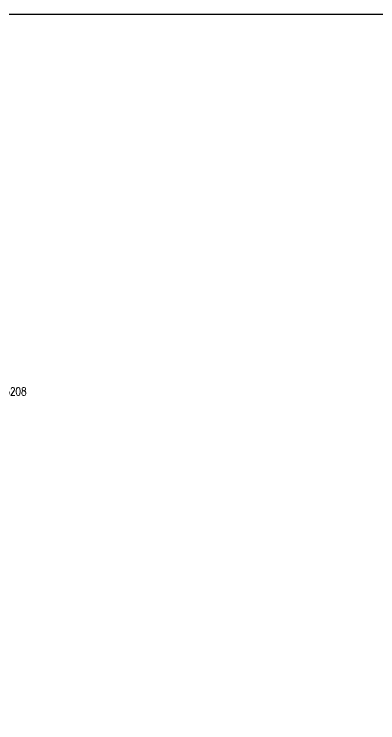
# Model space of a CAD drawing. Header units: inches. Extents: x 0 to 33.9, y 0 to 22.6.
# Drawn here: x 11.28 to 16.96, y 11.49 to 22.56 of the extents above; entities that cross this region are included whole.
import ezdxf
from ezdxf.enums import TextEntityAlignment as Align

# ---------------------------------------------------------------- set-up
doc = ezdxf.new("R2010")
doc.units = ezdxf.units.IN
doc.header["$MEASUREMENT"] = 0
for name, color, linetype in [('MISC', 7, 'Continuous'), ('SYMS', 7, 'Continuous'), ('TAGS', 150, 'Continuous'), ('XREF', 7, 'Continuous')]:
    doc.layers.add(name, color=color, linetype=linetype)
doc.layers.add('VIEWPORTS', color=10, linetype='Continuous', plot=False)
doc.styles.add('WD', font='romans.shx')

# ---------------------------------------------------------------- blocks, each defined once
blk = doc.blocks.new('HMS1')
blk.add_circle((0, 0), 0.156)
at = {"style": 'WD'}
for tag, width, p in [('INST', 0.7, (0.006, 0.528)), ('LOC', 0.7, (0.006, 0.359)), ('TAG1', 0.9, (0, 0.202))]:
    blk.add_attdef(tag, text='', height=0.125, dxfattribs=dict(at, width=width)).set_placement(p, align=Align.CENTER)
at = {"linetype": 'Continuous', "style": 'WD', "flags": 9}
blk.add_attdef('ASSYCODE', text='', height=0.01, dxfattribs=at).set_placement((0, 0.113), align=Align.CENTER)
at = {"style": 'WD', "flags": 9}
blk.add_attdef('FAMILY', text='', height=0.01, dxfattribs=at).set_placement((-0.005, 0.17), align=Align.CENTER)
at = {"linetype": 'Continuous', "style": 'WD', "flags": 1}
for tag, p in [('MFG', (0, 0.14)), ('CAT', (0, 0.159))]:
    blk.add_attdef(tag, text='', height=0.01, dxfattribs=at).set_placement(p, align=Align.MIDDLE)
at = {"style": 'WD'}
for tag, p, width in [('DESC1', (1.126, 0.076), 0.9), ('DESC2', (1.126, -0.081), 0.9), ('DESC3', (1.126, -0.237), 0.9), ('XREFNO', (1.359, -0.393), 0.8), ('XREFNC', (1.359, -0.549), 0.8)]:
    blk.add_attdef(tag, p, '', height=0.125, dxfattribs=dict(at, width=width))
at = {"style": 'WD', "flags": 1}
for tag, p in [('X4TERM01', (-0.156, 0)), ('X1TERM02', (0.156, 0))]:
    blk.add_attdef(tag, p, '', height=0.0125, dxfattribs=at)
at = {"linetype": 'Continuous', "style": 'WD'}
blk.add_attdef('TERM01', text='', height=0.125, dxfattribs=at).set_placement((-0.2, -0.035), align=Align.TOP_RIGHT)
blk.add_attdef('TERM02', text='', height=0.125, dxfattribs=at).set_placement((0.2, -0.035), align=Align.TOP_LEFT)
at = {"style": 'WD', "width": 0.8, "flags": 8}
for tag, p in [('NO', (1.126, -0.393)), ('NC', (1.126, -0.549))]:
    blk.add_attdef(tag, p, '', height=0.125, dxfattribs=at)

msp = doc.modelspace()

# ---------------------------------------------------------------- linework, layer by layer
at = {"layer": 'VIEWPORTS'}
msp.add_lwpolyline([(0.025, 22.562), (33.888, 22.562), (33.888, 0.025), (0.025, 0.025)], close=True, dxfattribs=at)

# ---------------------------------------------------------------- block references
at = {"layer": 'SYMS'}
ref = msp.add_blockref('HMS1', (8.75, 17), dxfattribs=at)
ref.add_attrib('NC', 'NC', (10.126, 16.451), dxfattribs={"layer": 'MISC', "height": 0.125, "style": 'WD', "width": 0.8, "flags": 8})
ref.add_attrib('NO', 'NO', (10.126, 16.607), dxfattribs={"layer": 'MISC', "height": 0.125, "style": 'WD', "width": 0.8, "flags": 8})
ref.add_attrib('XREFNC', '%%u5209%%u', (10.359, 16.451), dxfattribs={"layer": 'XREF', "height": 0.125, "style": 'WD', "width": 0.8})
ref.add_attrib('XREFNO', '5201,5202,5208', (10.359, 16.607), dxfattribs={"layer": 'XREF', "height": 0.125, "style": 'WD', "width": 0.8})
ref.add_attrib('TAG1', 'M5205', dxfattribs={"layer": 'TAGS', "height": 0.125, "style": 'WD', "width": 0.9}).set_placement((8.75, 17.202), align=Align.CENTER)

doc.saveas('drawing.dxf')
